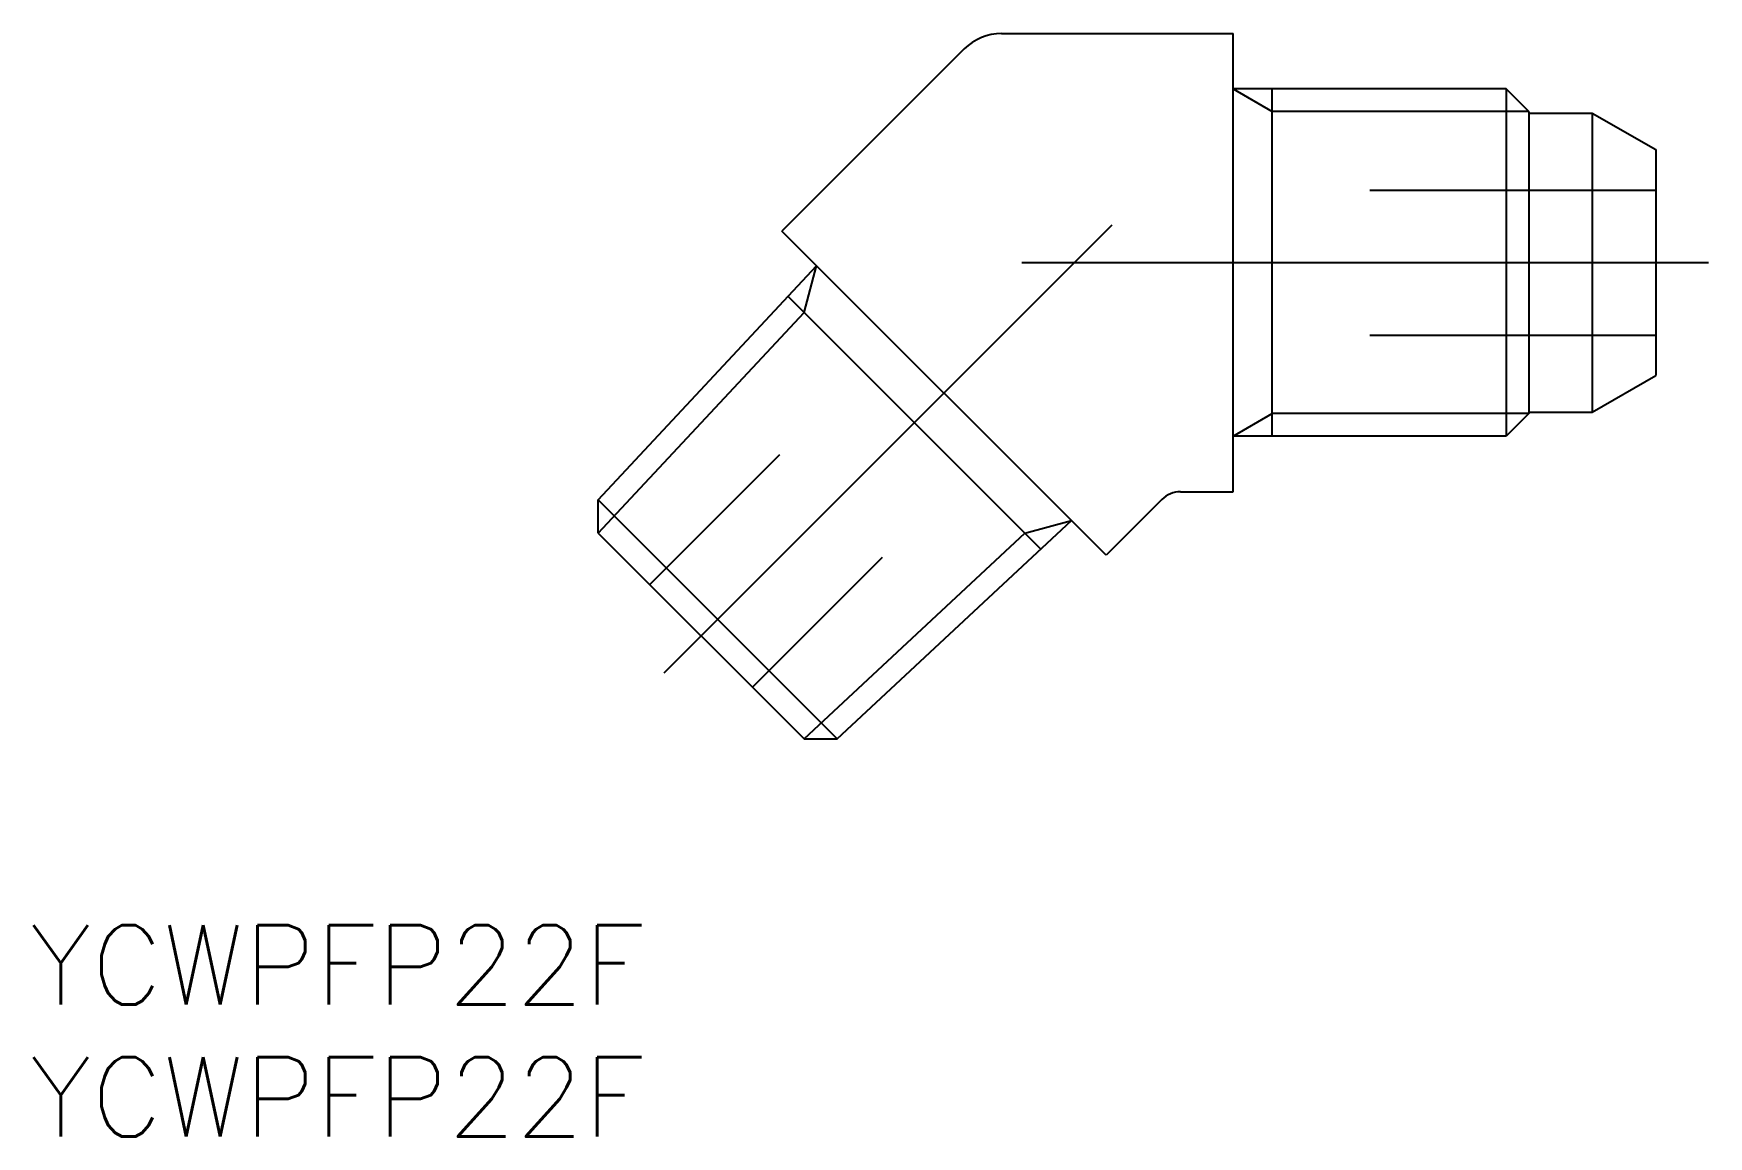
# Model space of a CAD drawing. Extents: x -61.4 to 2, y -33.1 to 8.7.
import ezdxf

# ---------------------------------------------------------------- set-up
doc = ezdxf.new("R2010")
doc.units = 0
doc.linetypes.add('CENTER', pattern=[50.8, 31.75, -6.35, 6.35, -6.35])
doc.linetypes.add('DASHED', pattern=[19.05, 12.7, -6.35])
doc.layers.get('0').update_dxf_attribs({"linetype": 'CONTINUOUS'})
doc.layers.add('CENTER', color=1, linetype='CENTER')
doc.styles.get("Standard").update_dxf_attribs({"font": 'txt.shx', "height": 3, "bigfont": 'bigfont.shx'})

msp = doc.modelspace()

# ---------------------------------------------------------------- linework, layer by layer
at = {"color": 7, "linetype": 'CONTINUOUS'}
for p, q in [((-24.767, 8.68), (-16, 8.68)), ((-16, -8.68), (-16, 8.68)), ((-26.181, 8.094), (-33.087, 1.188)), ((-5.656, 6.578), (-16, 6.578)), ((-14.517, -6.579), (-14.517, 6.578)), ((-5.656, 6.578), (-5.656, -6.579)), ((-4.8, 5.723), (-5.656, 6.578)), ((-4.8, 5.723), (-4.8, -5.722)), ((-4.8, 5.665), (-2.4, 5.665)), ((-2.4, 5.665), (-2.4, -5.665)), ((-2.4, 5.665), (0, 4.28)), ((0, 4.28), (0, -4.28)), ((-20.812, -11.087), (-33.087, 1.188)), ((-40.04, -8.99), (-31.774, -0.125)), ((-32.851, -1.28), (-23.28, -10.851)), ((-2.4, -5.665), (0, -4.28)), ((-4.8, -5.665), (-2.4, -5.665)), ((-4.8, -5.722), (-5.656, -6.579)), ((-5.656, -6.579), (-16, -6.579)), ((-17.991, -8.68), (-16, -8.68)), ((-30.99, -18.04), (-40.04, -8.99)), ((-40.04, -10.244), (-40.04, -8.99)), ((-18.698, -8.973), (-20.812, -11.087)), ((-30.99, -18.04), (-22.125, -9.774)), ((-40.04, -10.244), (-32.244, -18.04)), ((-32.244, -18.04), (-30.99, -18.04))]:
    msp.add_line(p, q, dxfattribs=at)
at = {"color": 3, "linetype": 'CONTINUOUS'}
for p, q in [((-16, 6.578), (-14.517, 5.723)), ((-4.8, 5.723), (-14.517, 5.723)), ((-32.246, -1.886), (-31.774, -0.125)), ((-40.04, -10.244), (-32.246, -1.886)), ((-16, -6.579), (-14.517, -5.722)), ((-4.8, -5.722), (-14.517, -5.722)), ((-23.886, -10.246), (-22.125, -9.774)), ((-32.244, -18.04), (-23.886, -10.246))]:
    msp.add_line(p, q, dxfattribs=at)
at = {"color": 3, "linetype": 'DASHED'}
for p, q in [((-10.828, 2.75), (0, 2.75)), ((-10.828, -2.75), (0, -2.75)), ((-33.177, -7.288), (-38.087, -12.198)), ((-29.288, -11.177), (-34.198, -16.087))]:
    msp.add_line(p, q, dxfattribs=at)
at = {"color": 7, "linetype": 'CONTINUOUS'}
for centre, radius in [((-24.767, 6.68), 2), ((-17.991, -9.68), 1)]:
    msp.add_arc(centre, radius, 90, 135, dxfattribs=at)
at = {"layer": 'CENTER', "color": 1, "linetype": 'CENTER'}
for p, q in [((-20.586, 1.414), (-37.556, -15.556)), ((-24, 0), (2, 0))]:
    msp.add_line(p, q, dxfattribs=at)

# ---------------------------------------------------------------- texts
at = {"color": 7, "linetype": 'CONTINUOUS'}
for p in [(-61.549, -28.106), (-61.549, -33.106)]:
    msp.add_text('YCWPFP22F', height=3, dxfattribs=at).set_placement(p)

doc.saveas('drawing.dxf')
